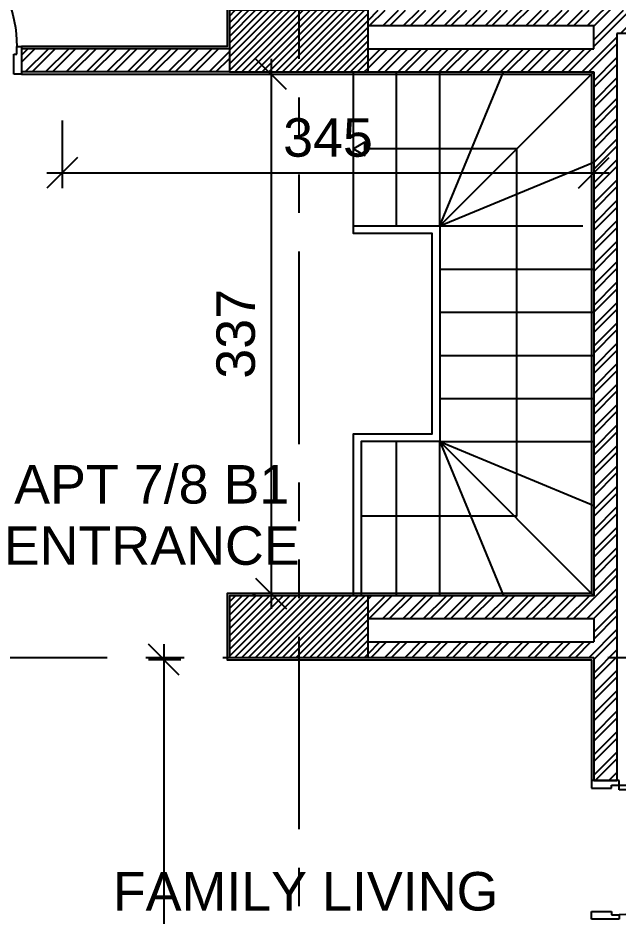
# Model space of a CAD drawing. Extents: x 83 to 143.2, y -2.6 to 70.8.
# Drawn here: x 125.32 to 129.22, y 11.17 to 17 of the extents above; entities that cross this region are included whole.
import ezdxf
from ezdxf.enums import TextEntityAlignment as Align

# ---------------------------------------------------------------- set-up
doc = ezdxf.new("R2010")
doc.units = 0
doc.header["$MEASUREMENT"] = 0
doc.header["$PDMODE"] = 3
doc.header["$PDSIZE"] = 0.3
doc.linetypes.add('AXIS_100$0$A-AXIS$0$PHANTOM', pattern=[2.5, 1.25, -0.25, 0.25, -0.25, 0.25, -0.25])
doc.layers.get('0').update_dxf_attribs({"linetype": 'CONTINUOUS'})
doc.layers.get('DEFPOINTS').update_dxf_attribs({"linetype": 'CONTINUOUS'})
for name, color, linetype in [('a-dim', 3, 'CONTINUOUS'), ('A-DOORS', 1, 'CONTINUOUS'), ('A-FLOR-STRS-ARO', 1, 'CONTINUOUS'), ('A-HATCH-CONC', 8, 'CONTINUOUS'), ('A-HATCH-WALL', 8, 'CONTINUOUS'), ('A-NOMENCLATURE', 3, 'CONTINUOUS'), ('A-PLASTER', 8, 'CONTINUOUS'), ('A-PORTE', 1, 'CONTINUOUS'), ('A-STAIR', 9, 'CONTINUOUS'), ('A-WALL', 4, 'CONTINUOUS'), ('AXIS_100$0$A-AXIS-100', 10, 'AXIS_100$0$A-AXIS$0$PHANTOM'), ('S-8TH$0$A-STR 7-8TH', 2, 'CONTINUOUS')]:
    doc.layers.add(name, color=color, linetype=linetype)
doc.styles.add('A100-STEXT', font='ARIAL.TTF', dxfattribs={"height": 0.25})
doc.dimstyles.new('A100-DIM', dxfattribs={"dimtxt": 0.25, "dimasz": 0.2, "dimexe": 0.1, "dimexo": 0.3, "dimgap": 0.1, "dimtad": 1, "dimlfac": 100, "dimrnd": 0.5, "dimdsep": 46, "dimtxsty": 'A100-STEXT', "dimblk1": 'OBLIQUE', "dimblk2": 'OBLIQUE', "dimsah": 1, "dimcen": -0.05, "dimdle": 0.1, "dimclrd": 15, "dimclre": 15, "dimclrt": 256, "dimadec": 0, "dimazin": 0, "dimtfac": 0.28, "dimtix": 1, "dimtmove": 2, "dimatfit": 3, "dimldrblk": 'OBLIQUE', "dimfxl": 0, "dimtolj": 1, "dimarcsym": 0})
pattern_1 = [(45, (91.649424, -3e-10), (-0.022097087, 0.022097087), [])]
pattern_2 = [(45, (91.64942, -3e-10), (-0.06629126, 0.06629126), []), (45, (91.69362, -3e-10), (-0.06629126, 0.06629126), [])]

# ---------------------------------------------------------------- blocks, each defined once
blk = doc.blocks.new('P90E18D')
at = {"layer": 'A-PORTE'}
for p, q in [((0, 0), (0.05, 0)), ((0, -0.18), (0, 0)), ((0.05, 0), (0.05, -0.13)), ((0.9, 0), (0.85, 0)), ((0.85, 0), (0.85, -0.13)), ((0.9, -0.18), (0.9, 0)), ((0.05, -0.13), (0.03, -0.13)), ((0.03, -0.13), (0.03, -0.18)), ((0.85, -0.13), (0.87, -0.13)), ((0.87, -0.13), (0.87, -0.18)), ((0.03, -0.18), (0, -0.18)), ((0.06, -0.18), (0.02, -0.18)), ((0.03, -0.18), (0.03, -1.02)), ((0.06, -1.02), (0.06, -0.18)), ((0.87, -0.18), (0.9, -0.18))]:
    blk.add_line(p, q, dxfattribs=at)
blk.add_arc((0.03, -0.18), 0.84, 270, 360, dxfattribs=at)
blk = doc.blocks.new('_OBLIQUE')
at = {"color": 0, "linetype": 'ByBlock'}
blk.add_line((-0.5, -0.5), (0.5, 0.5), dxfattribs=at)
blk = doc.blocks.new('*D206')
at = {"layer": 'a-dim', "color": 15, "lineweight": -2}
for p, q in [((126.2668, 12.935), (126.2668, 7.64)), ((126.3778, 12.835), (126.1668, 12.835)), ((126.3778, 7.74), (126.1668, 7.74))]:
    blk.add_line(p, q, dxfattribs=at)
at = {"layer": 'DEFPOINTS', "color": 0}
for p in [(126.6778, 12.835), (126.2668, 7.74), (126.6778, 7.74)]:
    blk.add_point(p, dxfattribs=at)
at = {"layer": 'a-dim', "color": 15, "lineweight": -2, "xscale": 0.2, "yscale": 0.2, "zscale": 0.2}
for p, rotation in [((126.2668, 12.835), 90), ((126.2668, 7.74), 270)]:
    blk.add_blockref('_OBLIQUE', p, dxfattribs=dict(at, rotation=rotation))
at = {"layer": 'a-dim', "insert": (126.0391, 10.2875), "char_height": 0.25, "attachment_point": 5, "rotation": 90, "style": 'A100-STEXT'}
blk.add_mtext('\\A1;509.5', dxfattribs=at)
blk = doc.blocks.new('*D207')
at = {"layer": 'a-dim', "color": 15, "lineweight": -2}
for p, q in [((126.9629, 16.735), (126.9629, 13.165)), ((126.8428, 16.635), (126.8629, 16.635)), ((126.8428, 13.265), (126.8629, 13.265))]:
    blk.add_line(p, q, dxfattribs=at)
at = {"layer": 'DEFPOINTS', "color": 0}
for p in [(127.1428, 16.635), (126.9629, 13.265), (127.1428, 13.265)]:
    blk.add_point(p, dxfattribs=at)
at = {"layer": 'a-dim', "color": 15, "lineweight": -2, "xscale": 0.2, "yscale": 0.2, "zscale": 0.2}
for p, rotation in [((126.9629, 16.635), 90), ((126.9629, 13.265), 270)]:
    blk.add_blockref('_OBLIQUE', p, dxfattribs=dict(at, rotation=rotation))
at = {"layer": 'a-dim', "insert": (126.7352, 14.95), "char_height": 0.25, "attachment_point": 5, "rotation": 90, "style": 'A100-STEXT'}
blk.add_mtext('\\A1;337', dxfattribs=at)
blk = doc.blocks.new('*D208')
at = {"layer": 'a-dim', "color": 15, "lineweight": -2}
for p, q in [((125.6078, 16.335), (125.6078, 15.8949)), ((129.0578, 16.335), (129.0578, 15.8949)), ((125.5078, 15.9949), (129.1578, 15.9949))]:
    blk.add_line(p, q, dxfattribs=at)
at = {"layer": 'DEFPOINTS', "color": 0}
for p in [(125.6078, 16.635), (129.0578, 16.635), (129.0578, 15.9949)]:
    blk.add_point(p, dxfattribs=at)
at = {"layer": 'a-dim', "color": 15, "lineweight": -2, "xscale": 0.2, "yscale": 0.2, "zscale": 0.2, "rotation": 180}
blk.add_blockref('_OBLIQUE', (125.6078, 15.9949), dxfattribs=at)
at = {"layer": 'a-dim', "color": 15, "lineweight": -2, "xscale": 0.2, "yscale": 0.2, "zscale": 0.2}
blk.add_blockref('_OBLIQUE', (129.0578, 15.9949), dxfattribs=at)
at = {"layer": 'a-dim', "insert": (127.3328, 16.2226), "char_height": 0.25, "attachment_point": 5, "style": 'A100-STEXT'}
blk.add_mtext('\\A1;345', dxfattribs=at)
blk = doc.blocks.new('A$C2DEC76BC')
at = {"layer": 'A-DOORS', "xscale": -1, "rotation": 180.0000000058567}
blk.add_blockref('P90E18D', (0, -0.015), dxfattribs=at)

msp = doc.modelspace()

# ---------------------------------------------------------------- hatches: boundary and pattern name
at = {"layer": 'A-HATCH-CONC', "ltscale": 4}
h = msp.add_hatch(dxfattribs=at)
h.set_pattern_fill('ANSI31', color=256, scale=0.25, style=0)
h.set_pattern_definition(pattern_1)
h.paths.add_polyline_path([(127.59279, 17.05), (126.69279, 17.05), (126.69279, 16.65), (127.59279, 16.65)])
h = msp.add_hatch(dxfattribs=at)
h.set_pattern_fill('ANSI31', color=256, scale=0.25, style=0)
h.set_pattern_definition(pattern_1)
h.paths.add_polyline_path([(127.59279, 13.25), (126.69279, 13.25), (126.69279, 12.85), (127.59279, 12.85)])
at = {"layer": 'A-HATCH-WALL'}
h = msp.add_hatch(dxfattribs=at)
h.set_pattern_fill('ANSI32', color=256, scale=0.25, style=0)
h.set_pattern_definition(pattern_2)
h.paths.add_polyline_path([(130.76779, 18.3), (130.61779, 18.3), (130.61779, 17.05), (129.20779, 17.05), (129.20779, 17.6), (128.50779, 17.6), (128.50779, 17.05), (127.59279, 17.05), (127.59279, 16.95), (129.05779, 16.95), (129.05779, 16.8), (127.59279, 16.8), (127.59279, 16.65), (129.05779, 16.65), (129.05779, 15.65), (129.20779, 15.8), (129.20779, 16.9), (130.61779, 16.9), (130.61779, 16.275), (131.55779, 16.275), (131.55779, 16.425), (130.76779, 16.425)])
h.paths.add_polyline_path([(129.05779, 17.05), (128.65779, 17.05), (128.65779, 17.45), (129.05779, 17.45)], flags=16)
h = msp.add_hatch(dxfattribs=at)
h.set_pattern_fill('ANSI32', color=256, scale=0.25, style=0)
h.paths.add_polyline_path([(124.35779, 16.65), (124.44279, 16.65), (124.44279, 16.8), (124.35779, 16.8)])
h.paths.add_polyline_path([(126.69279, 16.65), (126.69279, 16.8), (125.34279, 16.8), (125.34279, 16.65)])
h = msp.add_hatch(dxfattribs=at)
h.set_pattern_fill('ANSI32', color=256, scale=0.25, style=0)
h.set_pattern_definition(pattern_2)
h.paths.add_polyline_path([(129.20779, 15.8), (129.05779, 15.65), (129.05779, 13.25), (127.59279, 13.25), (127.59279, 13.1), (129.05779, 13.1), (129.05779, 12.95), (127.59279, 12.95), (127.59279, 12.85), (129.05779, 12.85), (129.05779, 12.05), (129.20779, 12.05)])

# ---------------------------------------------------------------- linework, layer by layer
at = {"layer": 'A-FLOR-STRS-ARO'}
msp.add_lwpolyline([(127.49779, 16.15), (127.57279, 16.1067), (127.57279, 16.1933)], close=True, dxfattribs=at)
msp.add_lwpolyline([(127.54779, 13.76875), (128.55779, 13.76875), (128.55779, 16.15), (127.57279, 16.15)], dxfattribs=at)
at = {"layer": 'A-PLASTER'}
for points in [[(130.61779, 18.67), (130.60279, 18.67), (130.60279, 17.065), (129.22279, 17.065), (129.22279, 17.615), (128.49279, 17.615), (128.49279, 17.065), (126.85779, 17.065), (126.85779, 17.615), (126.67779, 17.615), (126.67779, 16.815), (125.34279, 16.815)], [(125.34279, 16.635), (129.04279, 16.635), (129.04279, 13.265), (126.67779, 13.265), (126.67779, 12.835), (129.04279, 12.835), (129.04279, 12.05)]]:
    msp.add_lwpolyline(points, dxfattribs=at)
at = {"layer": 'A-STAIR'}
for p, q in [((127.49779, 16.65), (129.05779, 16.65)), ((127.49779, 15.65), (127.49779, 16.65)), ((127.77779, 15.65), (127.77779, 16.65)), ((128.05779, 15.65), (128.05779, 16.65)), ((128.05779, 15.65), (129.05779, 16.65)), ((128.05779, 15.65), (128.47201, 16.65)), ((128.05779, 15.65), (129.05779, 16.06421)), ((128.05779, 15.65), (128.98708, 15.65)), ((128.05779, 15.37), (129.05779, 15.37)), ((128.05779, 15.09), (129.05779, 15.09)), ((128.05779, 14.81), (129.05779, 14.81)), ((128.05779, 14.53), (129.05779, 14.53)), ((127.77779, 13.25), (127.77779, 14.25)), ((128.05779, 14.25), (129.05779, 14.25)), ((128.05779, 13.25), (128.05779, 14.25)), ((128.05779, 14.25), (129.05779, 13.25)), ((128.05779, 14.25), (129.05779, 13.83579)), ((128.05779, 14.25), (128.47201, 13.25))]:
    msp.add_line(p, q, dxfattribs=at)
msp.add_lwpolyline([(127.54779, 13.25), (127.49779, 13.25), (127.49779, 14.3), (128.00779, 14.3), (128.00779, 15.6), (127.49779, 15.6), (127.49779, 15.65), (128.05779, 15.65), (128.05779, 14.25), (127.54779, 14.25)], close=True, dxfattribs=at)
msp.add_lwpolyline([(129.05779, 13.25), (127.54779, 13.25)], dxfattribs=at)
at = {"layer": 'A-WALL'}
for p, q in [((127.59279, 16.95), (129.05779, 16.95)), ((129.05779, 16.8), (129.05779, 16.95)), ((129.20779, 16.9), (129.20779, 12.05)), ((130.61779, 16.9), (129.20779, 16.9)), ((126.69279, 16.8), (125.34279, 16.8)), ((126.69279, 16.8), (126.59279, 16.8)), ((127.59279, 16.8), (129.05779, 16.8)), ((126.69279, 16.65), (125.34279, 16.65)), ((126.69279, 16.65), (126.59279, 16.65)), ((127.59279, 16.65), (129.05779, 16.65)), ((129.05779, 16.65), (129.05779, 13.25)), ((129.05779, 13.25), (127.59279, 13.25)), ((129.05779, 13.1), (127.59279, 13.1)), ((129.05779, 13.1), (129.05779, 12.95)), ((127.59279, 12.95), (129.05779, 12.95)), ((127.59279, 12.85), (129.05779, 12.85)), ((129.05779, 12.85), (129.05779, 12.05)), ((129.05779, 12.05), (129.20779, 12.05))]:
    msp.add_line(p, q, dxfattribs=at)
at = {"layer": 'AXIS_100$0$A-AXIS-100'}
for p, q in [((127.14279, 32.98435), (127.14279, -1.8346)), ((89.64942, 12.85), (136.85877, 12.85))]:
    msp.add_line(p, q, dxfattribs=at)
at = {"layer": 'S-8TH$0$A-STR 7-8TH'}
for points in [[(126.69279, 16.65), (127.59279, 16.65), (127.59279, 17.05), (126.69279, 17.05)], [(126.69279, 12.85), (127.59279, 12.85), (127.59279, 13.25), (126.69279, 13.25)]]:
    msp.add_lwpolyline(points, close=True, dxfattribs=at)

# ---------------------------------------------------------------- block references
at = {"layer": 'A-DOORS', "xscale": -1, "rotation": 90.00000000607898}
msp.add_blockref('P90E18D', (129.04279, 12.05), dxfattribs=at)
at = {"layer": 'A-NOMENCLATURE'}
msp.add_blockref('A$C2DEC76BC', (124.44279, 16.65), dxfattribs=at)

# ---------------------------------------------------------------- texts
at = {"layer": 'A-NOMENCLATURE', "style": 'A100-STEXT'}
for s, p in [('APT 7/8 B1', (126.18881, 13.97802)), ('ENTRANCE', (126.18881, 13.57586)), ('FAMILY LIVING', (127.18742, 11.33193))]:
    msp.add_text(s, height=0.25, dxfattribs=at).set_placement(p, align=Align.MIDDLE)

# ---------------------------------------------------------------- dimensions: what is measured, and where the dimension line sits
at = {"layer": 'a-dim'}
for p1, p2, distance, picture, middle in [((127.14279, 16.635), (127.14279, 13.265), -0.17987, '*D207', (126.73519, 14.95)), ((125.60779, 16.635), (129.05779, 16.635), -0.64008, '*D208', (127.33279, 16.22264)), ((126.67779, 12.835), (126.67779, 7.74), -0.41103, '*D206', (126.03912, 10.2875))]:
    dim = msp.add_aligned_dim(p1=p1, p2=p2, distance=distance, dimstyle='A100-DIM', dxfattribs=at)
    dim.commit()
    dim.dimension.update_dxf_attribs({"geometry": picture, "text_midpoint": middle})

doc.saveas('drawing.dxf')
